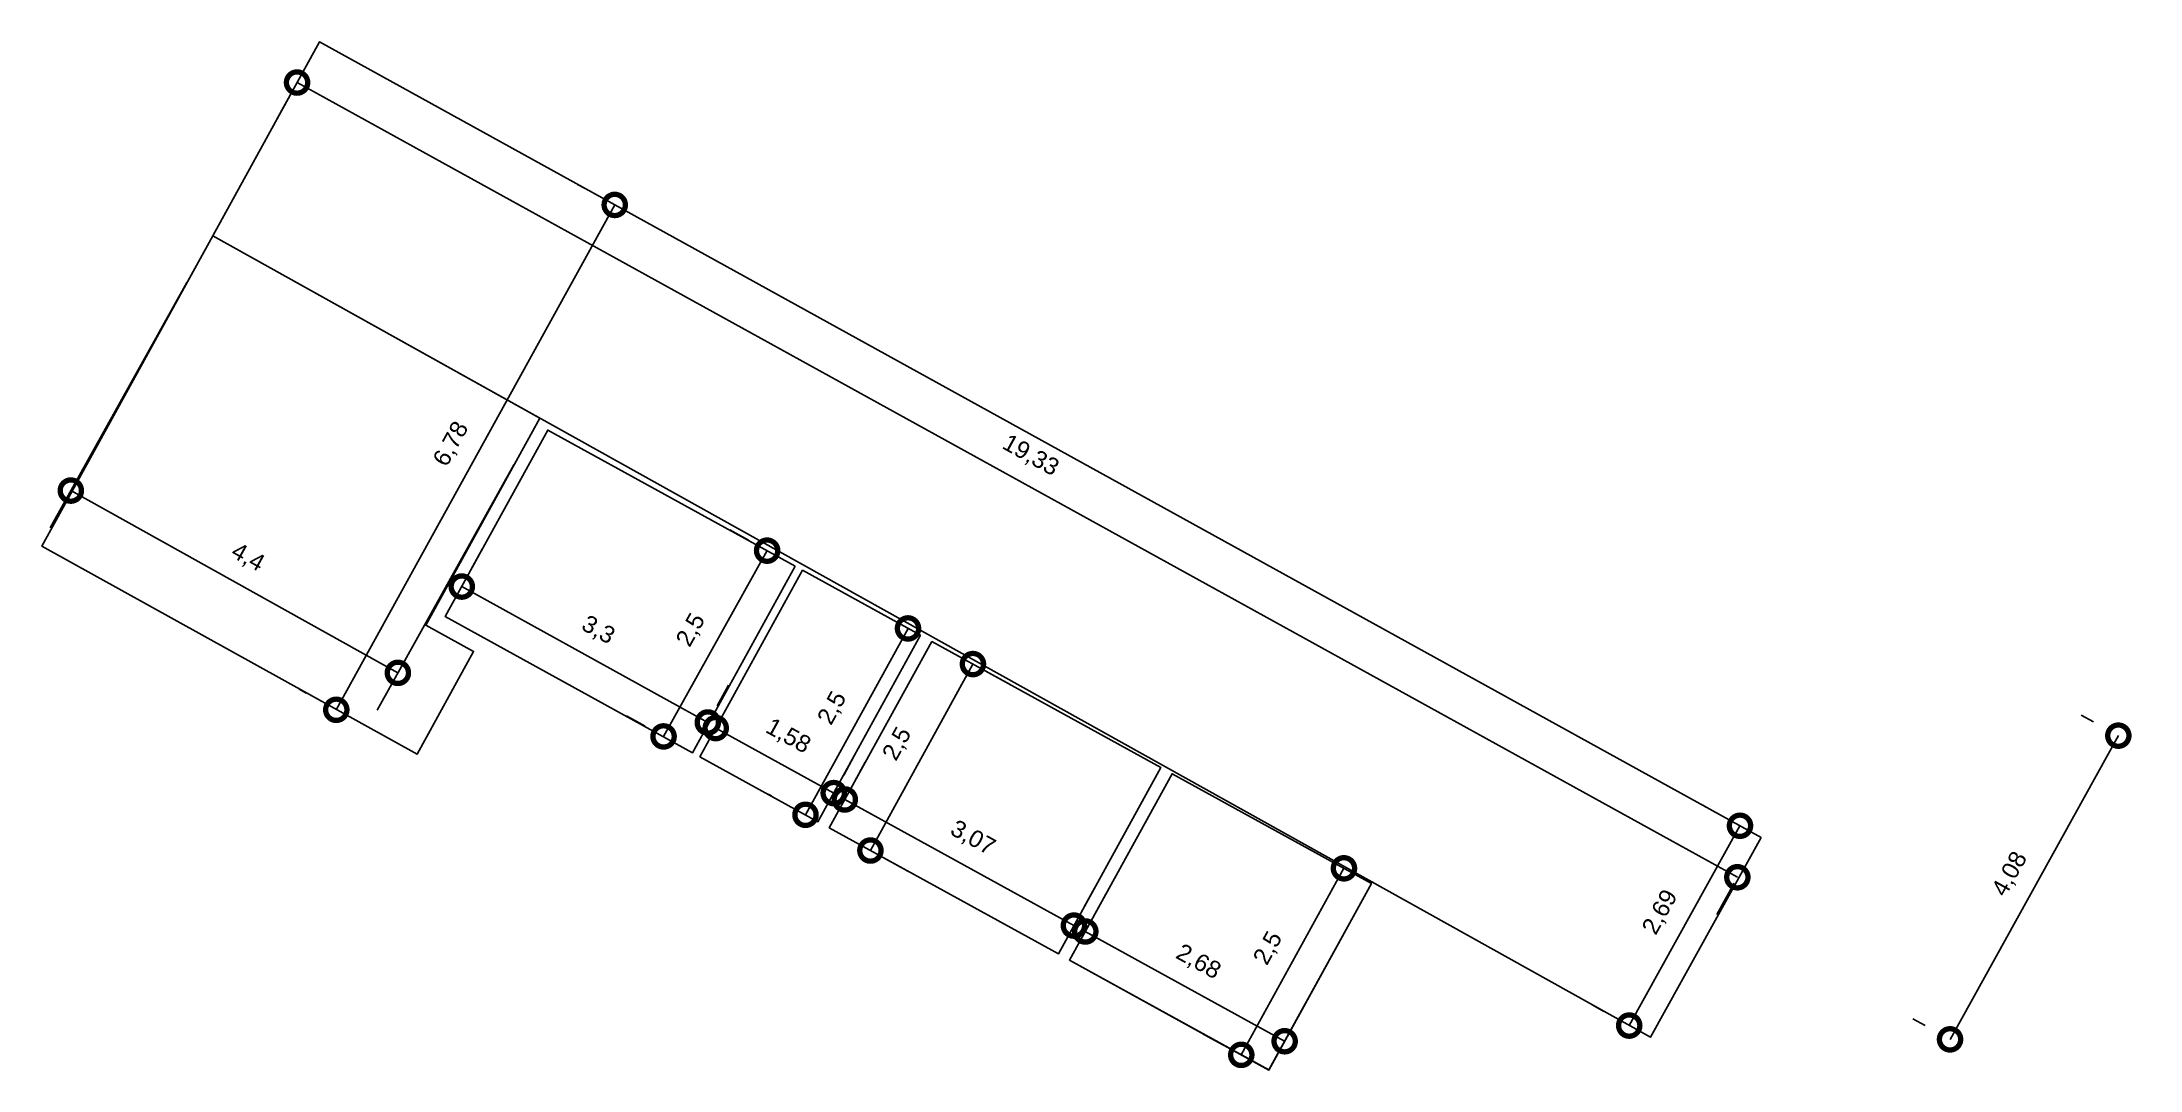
# Model space of a CAD drawing. Header units: millimetres. Extents: x 1160 to 1184.6, y 1083.3 to 1095.4.
import ezdxf

# ---------------------------------------------------------------- set-up
doc = ezdxf.new("R2010")
doc.units = ezdxf.units.MM
doc.styles.get("Standard").update_dxf_attribs({"font": 'arial.ttf'})
doc.dimstyles.new('ISO-25', dxfattribs={"dimtxt": 0.2, "dimasz": 0.5, "dimexe": 0.5, "dimexo": 0.625, "dimgap": 0.2, "dimtad": 1, "dimtxsty": 'Standard', "dimblk": 'DOTSMALL', "dimcen": 0.2, "dimclrd": 1, "dimclre": 1, "dimclrt": 2, "dimadec": 0, "dimazin": 0, "dimtfac": 1, "dimtmove": 0, "dimatfit": 3, "dimldrblk": 'DOTSMALL', "dimfxl": 0, "dimarcsym": 0})

# ---------------------------------------------------------------- blocks, each defined once
blk = doc.blocks.new('_DotSmall')
at = {"color": 0, "linetype": 'ByBlock', "const_width": 0.5}
blk.add_lwpolyline([(-0.0625, 0, 1), (0.0625, 0, 1)], format="xyb", close=True, dxfattribs=at)
blk = doc.blocks.new('*D334')
at = {"color": 1, "lineweight": -2}
for p, q in [((1184.092, 1087.407), (1183.947, 1087.488)), ((1184.384, 1087.246), (1182.406, 1083.677)), ((1182.114, 1083.839), (1181.969, 1083.92))]:
    blk.add_line(p, q, dxfattribs=at)
at = {"color": 1, "lineweight": -2, "xscale": 0.5, "yscale": 0.5, "zscale": 0.5}
for p, rotation in [((1184.384, 1087.246), 60.99999995842775), ((1182.406, 1083.677), 240.9999999584277)]:
    blk.add_blockref('_DotSmall', p, dxfattribs=dict(at, rotation=rotation))
at = {"color": 2, "insert": (1183.115, 1085.617), "char_height": 0.2, "attachment_point": 5, "rotation": 61}
blk.add_mtext('4,08', dxfattribs=at)
blk = doc.blocks.new('*D335')
at = {"color": 1, "lineweight": -2}
for p, q in [((1179.639, 1086.352), (1179.5, 1086.43)), ((1179.937, 1086.187), (1178.635, 1083.839)), ((1178.337, 1084.004), (1178.198, 1084.081))]:
    blk.add_line(p, q, dxfattribs=at)
at = {"color": 1, "lineweight": -2, "xscale": 0.5, "yscale": 0.5, "zscale": 0.5}
for p, rotation in [((1179.937, 1086.187), 61.00000000025454), ((1178.635, 1083.839), 241.0000000002545)]:
    blk.add_blockref('_DotSmall', p, dxfattribs=dict(at, rotation=rotation))
at = {"color": 2, "insert": (1179.006, 1085.168), "char_height": 0.2, "attachment_point": 5, "rotation": 61}
blk.add_mtext('2,69', dxfattribs=at)
blk = doc.blocks.new('*D336')
at = {"color": 1, "lineweight": -2}
for p, q in [((1162.938, 1094.851), (1162.736, 1094.483)), ((1179.906, 1085.582), (1162.977, 1094.921)), ((1179.867, 1085.511), (1179.665, 1085.144))]:
    blk.add_line(p, q, dxfattribs=at)
at = {"color": 1, "lineweight": -2, "xscale": 0.5, "yscale": 0.5, "zscale": 0.5}
for p, rotation in [((1162.977, 1094.921), 151.1155551167786), ((1179.906, 1085.582), 331.1155551167786)]:
    blk.add_blockref('_DotSmall', p, dxfattribs=dict(at, rotation=rotation))
at = {"color": 2, "insert": (1171.596, 1090.532), "char_height": 0.2, "attachment_point": 5, "rotation": 331.1156}
blk.add_mtext('19,33', dxfattribs=at)
blk = doc.blocks.new('*D337')
at = {"color": 1, "lineweight": -2}
for p, q in [((1166.356, 1093.679), (1166.274, 1093.724)), ((1163.438, 1087.55), (1166.711, 1093.483)), ((1163.083, 1087.746), (1163.001, 1087.792))]:
    blk.add_line(p, q, dxfattribs=at)
at = {"color": 1, "lineweight": -2, "xscale": 0.5, "yscale": 0.5, "zscale": 0.5}
for p, rotation in [((1166.711, 1093.483), 61.11544349854419), ((1163.438, 1087.55), 241.1154434985442)]:
    blk.add_blockref('_DotSmall', p, dxfattribs=dict(at, rotation=rotation))
at = {"color": 2, "insert": (1164.795, 1090.671), "char_height": 0.2, "attachment_point": 5, "rotation": 61.1154}
blk.add_mtext('6,78', dxfattribs=at)
blk = doc.blocks.new('*D503')
at = {"color": 1, "lineweight": -2}
for p, q in [((1161.681, 1092.572), (1160.075, 1089.689)), ((1165.525, 1090.43), (1163.918, 1087.547)), ((1164.162, 1087.984), (1160.318, 1090.126))]:
    blk.add_line(p, q, dxfattribs=at)
at = {"color": 1, "lineweight": -2, "xscale": 0.5, "yscale": 0.5, "zscale": 0.5}
for p, rotation in [((1160.318, 1090.126), 150.8698463574543), ((1164.162, 1087.984), 330.8698463574543)]:
    blk.add_blockref('_DotSmall', p, dxfattribs=dict(at, rotation=rotation))
at = {"color": 2, "insert": (1162.395, 1089.334), "char_height": 0.2, "attachment_point": 5, "rotation": 330.8698}
blk.add_mtext('4,4', dxfattribs=at)
blk = doc.blocks.new('*D505')
at = {"color": 1, "lineweight": -2}
for p, q in [((1165.021, 1089.194), (1165.154, 1089.436)), ((1167.805, 1087.401), (1164.913, 1088.998)), ((1167.913, 1087.596), (1168.047, 1087.838))]:
    blk.add_line(p, q, dxfattribs=at)
at = {"color": 1, "lineweight": -2, "xscale": 0.5, "yscale": 0.5, "zscale": 0.5}
for p, rotation in [((1164.913, 1088.998), 151.0897556706497), ((1167.805, 1087.401), 331.0897556706497)]:
    blk.add_blockref('_DotSmall', p, dxfattribs=dict(at, rotation=rotation))
at = {"color": 2, "insert": (1166.513, 1088.48), "char_height": 0.2, "attachment_point": 5, "rotation": 331.0898}
blk.add_mtext('3,3', dxfattribs=at)
blk = doc.blocks.new('*D506')
at = {"color": 1, "lineweight": -2}
for p, q in [((1168.285, 1089.542), (1168.065, 1089.664)), ((1168.502, 1089.42), (1167.285, 1087.237)), ((1167.067, 1087.358), (1166.848, 1087.48))]:
    blk.add_line(p, q, dxfattribs=at)
at = {"color": 1, "lineweight": -2, "xscale": 0.5, "yscale": 0.5, "zscale": 0.5}
for p, rotation in [((1168.502, 1089.42), 60.86171138884686), ((1167.285, 1087.237), 240.8617113888469)]:
    blk.add_blockref('_DotSmall', p, dxfattribs=dict(at, rotation=rotation))
at = {"color": 2, "insert": (1167.614, 1088.484), "char_height": 0.2, "attachment_point": 5, "rotation": 60.8617}
blk.add_mtext('2,5', dxfattribs=at)
blk = doc.blocks.new('*D507')
at = {"color": 1, "lineweight": -2}
for p, q in [((1168.014, 1087.546), (1168.139, 1087.773)), ((1167.898, 1087.335), (1169.285, 1086.571)), ((1169.402, 1086.783), (1169.526, 1087.009))]:
    blk.add_line(p, q, dxfattribs=at)
at = {"color": 1, "lineweight": -2, "xscale": 0.5, "yscale": 0.5, "zscale": 0.5}
for p, rotation in [((1167.898, 1087.335), 151.1765313820046), ((1169.285, 1086.571), 331.1765313820046)]:
    blk.add_blockref('_DotSmall', p, dxfattribs=dict(at, rotation=rotation))
at = {"color": 2, "insert": (1168.746, 1087.234), "char_height": 0.2, "attachment_point": 5, "rotation": 331.1765}
blk.add_mtext('1,58', dxfattribs=at)
blk = doc.blocks.new('*D508')
at = {"color": 1, "lineweight": -2}
for p, q in [((1169.758, 1088.727), (1169.72, 1088.748)), ((1168.953, 1086.316), (1170.158, 1088.506)), ((1168.553, 1086.537), (1168.515, 1086.558))]:
    blk.add_line(p, q, dxfattribs=at)
at = {"color": 1, "lineweight": -2, "xscale": 0.5, "yscale": 0.5, "zscale": 0.5}
for p, rotation in [((1170.158, 1088.506), 61.16706763551809), ((1168.953, 1086.316), 241.1670676355181)]:
    blk.add_blockref('_DotSmall', p, dxfattribs=dict(at, rotation=rotation))
at = {"color": 2, "insert": (1169.275, 1087.566), "char_height": 0.2, "attachment_point": 5, "rotation": 61.1671}
blk.add_mtext('2,5', dxfattribs=at)
blk = doc.blocks.new('*D509')
at = {"color": 1, "lineweight": -2}
for p, q in [((1169.533, 1086.71), (1169.656, 1086.934)), ((1172.108, 1085.014), (1169.415, 1086.496)), ((1172.226, 1085.228), (1172.35, 1085.452))]:
    blk.add_line(p, q, dxfattribs=at)
at = {"color": 1, "lineweight": -2, "xscale": 0.5, "yscale": 0.5, "zscale": 0.5}
for p, rotation in [((1169.415, 1086.496), 151.1765313820093), ((1172.108, 1085.014), 331.1765313820093)]:
    blk.add_blockref('_DotSmall', p, dxfattribs=dict(at, rotation=rotation))
at = {"color": 2, "insert": (1170.916, 1086.036), "char_height": 0.2, "attachment_point": 5, "rotation": 331.1765}
blk.add_mtext('3,07', dxfattribs=at)
blk = doc.blocks.new('*D510')
at = {"color": 1, "lineweight": -2}
for p, q in [((1169.716, 1085.896), (1170.921, 1088.087)), ((1170.985, 1088.052), (1171.359, 1087.846)), ((1169.779, 1085.862), (1170.154, 1085.655))]:
    blk.add_line(p, q, dxfattribs=at)
at = {"color": 1, "lineweight": -2, "xscale": 0.5, "yscale": 0.5, "zscale": 0.5}
for p, rotation in [((1170.921, 1088.087), 61.17653138201074), ((1169.716, 1085.896), 241.1765313820107)]:
    blk.add_blockref('_DotSmall', p, dxfattribs=dict(at, rotation=rotation))
at = {"color": 2, "insert": (1170.038, 1087.146), "char_height": 0.2, "attachment_point": 5, "rotation": 61.1765}
blk.add_mtext('2,5', dxfattribs=at)
blk = doc.blocks.new('*D511')
at = {"color": 1, "lineweight": -2}
for p, q in [((1172.358, 1085.156), (1172.483, 1085.383)), ((1174.585, 1083.655), (1172.242, 1084.945)), ((1174.701, 1083.866), (1174.826, 1084.093))]:
    blk.add_line(p, q, dxfattribs=at)
at = {"color": 1, "lineweight": -2, "xscale": 0.5, "yscale": 0.5, "zscale": 0.5}
for p, rotation in [((1172.242, 1084.945), 151.1765314437363), ((1174.585, 1083.655), 331.1765314437363)]:
    blk.add_blockref('_DotSmall', p, dxfattribs=dict(at, rotation=rotation))
at = {"color": 2, "insert": (1173.568, 1084.581), "char_height": 0.2, "attachment_point": 5, "rotation": 331.1765}
blk.add_mtext('2,68', dxfattribs=at)
blk = doc.blocks.new('*D512')
at = {"color": 1, "lineweight": -2}
for p, q in [((1175.058, 1085.81), (1174.844, 1085.928)), ((1174.075, 1083.495), (1175.282, 1085.687)), ((1173.851, 1083.618), (1173.637, 1083.736))]:
    blk.add_line(p, q, dxfattribs=at)
at = {"color": 1, "lineweight": -2, "xscale": 0.5, "yscale": 0.5, "zscale": 0.5}
for p, rotation in [((1175.282, 1085.687), 61.17462577852181), ((1174.075, 1083.495), 241.1746257785218)]:
    blk.add_blockref('_DotSmall', p, dxfattribs=dict(at, rotation=rotation))
at = {"color": 2, "insert": (1174.398, 1084.745), "char_height": 0.2, "attachment_point": 5, "rotation": 61.1746}
blk.add_mtext('2,5', dxfattribs=at)

msp = doc.modelspace()

# ---------------------------------------------------------------- linework, layer by layer
for points in [[(1180.186, 1086.049), (1163.24, 1095.398), (1161.986, 1093.118), (1178.884, 1083.701), (1180.186, 1086.049)], [(1165.829, 1090.976), (1161.986, 1093.118), (1159.979, 1089.471), (1164.387, 1087.028), (1165.051, 1088.235), (1164.491, 1088.544), (1165.829, 1090.976), (1161.986, 1093.118)], [(1168.83, 1089.237), (1165.924, 1090.837), (1164.718, 1088.646), (1167.626, 1087.046), (1168.83, 1089.237)], [(1170.306, 1088.425), (1168.918, 1089.189), (1167.712, 1086.999), (1169.1, 1086.235), (1170.306, 1088.425)], [(1170.437, 1088.353), (1173.13, 1086.871), (1171.925, 1084.681), (1169.232, 1086.163), (1170.437, 1088.353)], [(1175.605, 1085.509), (1174.4, 1083.318), (1172.056, 1084.608), (1173.262, 1086.799), (1175.605, 1085.509)], [(1173.262, 1086.799), (1175.605, 1085.509), (1174.399, 1083.317), (1172.056, 1084.608), (1173.262, 1086.799)]]:
    msp.add_lwpolyline(points, close=True)

# ---------------------------------------------------------------- dimensions: what is measured, and where the dimension line sits
for p1, p2, distance, picture, middle in [((1180.169, 1086.058), (1163.24, 1095.398), 0.545, '*D336', (1171.596, 1090.532)), ((1163.63, 1087.444), (1166.903, 1093.377), 0.219, '*D337', (1164.795, 1090.671)), ((1165.829, 1090.976), (1161.986, 1093.118), 3.426, '*D503', (1162.395, 1089.334)), ((1168.83, 1089.237), (1167.613, 1087.054), -0.376, '*D506', (1167.614, 1088.484)), ((1167.611, 1087.049), (1164.718, 1088.646), -0.402, '*D505', (1166.513, 1088.48)), ((1169.1, 1086.235), (1170.306, 1088.425), 0.168, '*D508', (1169.275, 1087.566)), ((1169.232, 1086.163), (1170.437, 1088.353), -0.553, '*D510', (1170.038, 1087.146)), ((1167.713, 1086.999), (1169.1, 1086.235), 0.384, '*D507', (1168.746, 1087.234)), ((1184.639, 1087.104), (1182.661, 1083.536), -0.291, '*D334', (1183.115, 1085.617)), ((1171.925, 1084.681), (1169.232, 1086.163), -0.38, '*D509', (1170.916, 1086.036)), ((1180.1857, 1086.0494), (1178.8839, 1083.7009), -0.2843, '*D335', (1179.0061, 1085.1682)), ((1174.399, 1083.317), (1175.605, 1085.509), 0.369, '*D512', (1174.398, 1084.745)), ((1174.4, 1083.318), (1172.056, 1084.608), -0.385, '*D511', (1173.568, 1084.581))]:
    dim = msp.add_aligned_dim(p1=p1, p2=p2, distance=distance, dimstyle='ISO-25')
    dim.commit()
    dim.dimension.update_dxf_attribs({"geometry": picture, "text_midpoint": middle})

doc.saveas('drawing.dxf')
